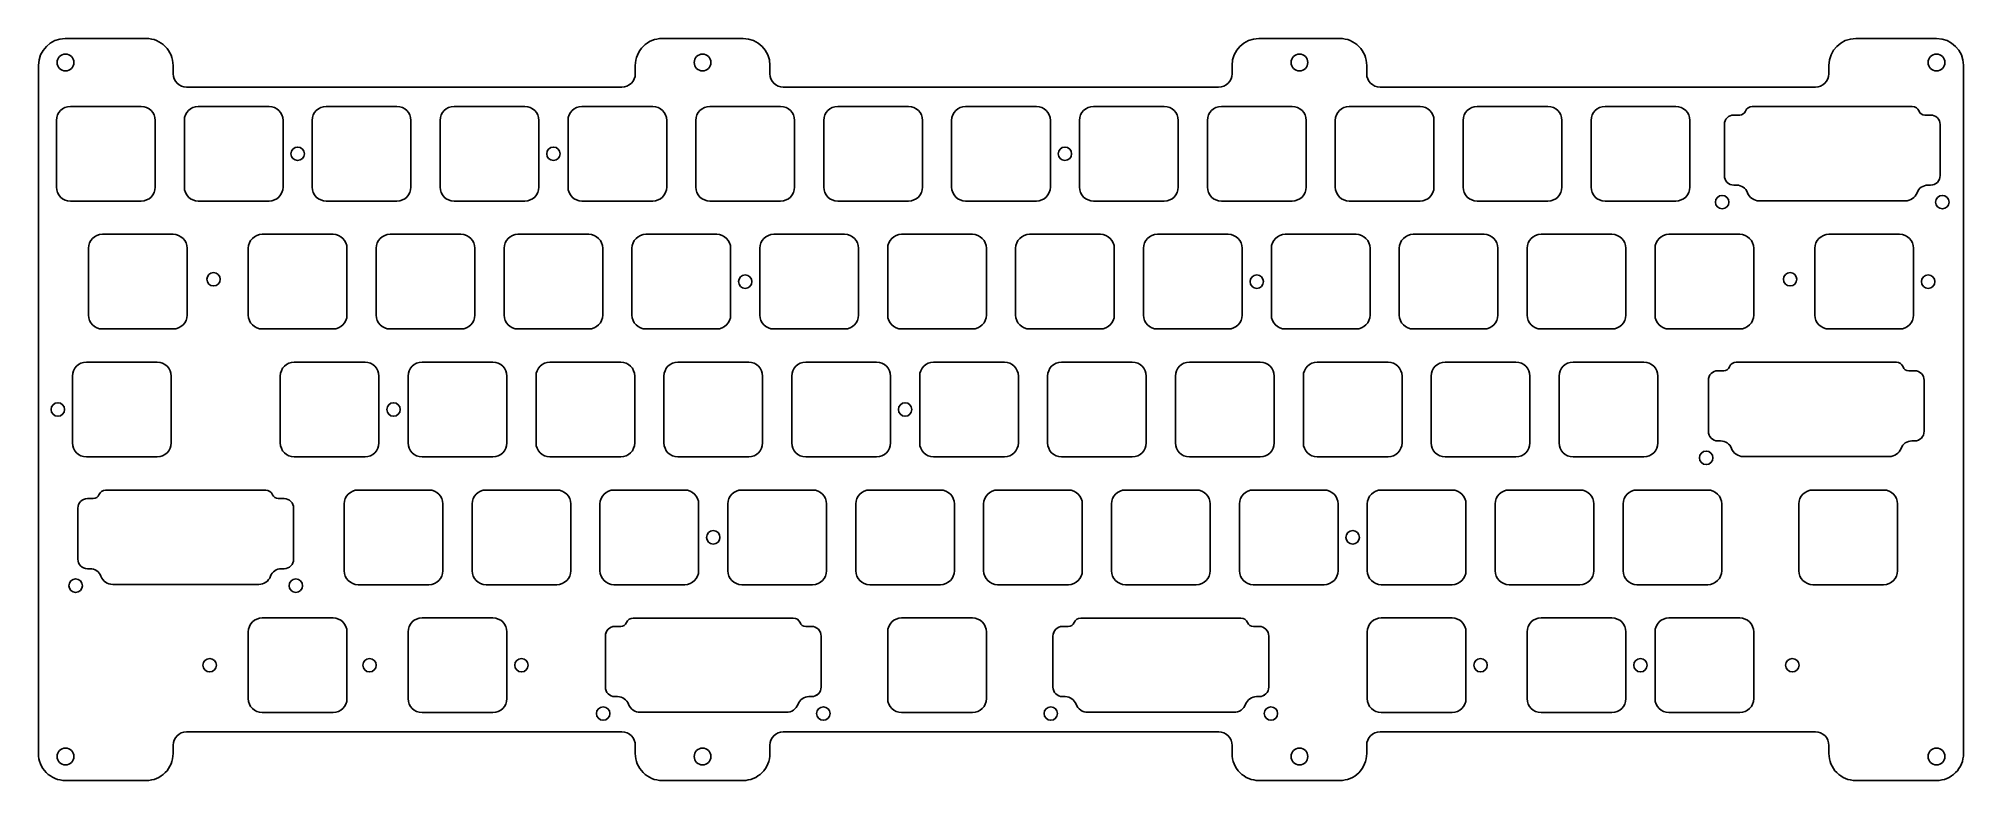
# Model space of a CAD drawing. Header units: millimetres. Extents: x -10 to 277, y -93 to 17.
import ezdxf

# ---------------------------------------------------------------- set-up
doc = ezdxf.new("R2010")
doc.units = ezdxf.units.MM
doc.header["$MEASUREMENT"] = 0
doc.layers.add('BLACK', color=7, linetype='CONTINUOUS')
doc.layers.add('Edge.Cuts', color=53, linetype='CONTINUOUS')

msp = doc.modelspace()

# ---------------------------------------------------------------- linework, layer by layer
at = {"layer": 'BLACK', "linetype": 'Continuous'}
for p, q in [((6.025031, 17.175069), (-6.031957, 17.175069)), ((94.925031, 17.175046), (82.875, 17.175046)), ((183.825031, 17.175023), (171.775031, 17.175023)), ((272.724931, 17.175023), (260.675031, 17.175023)), ((-10.025, 13.175074), (-10.025, -86.224978)), ((10.025, 11.925074), (10.025, 13.160652)), ((78.875, 13.175074), (78.875, 11.924974)), ((98.925, 11.925074), (98.925, 13.175074)), ((167.775, 13.174974), (167.775, 11.924974)), ((187.825, 11.925074), (187.825, 13.149777)), ((256.675, 13.174974), (256.675, 11.924974)), ((276.724973, -89.375126), (276.724973, 13.182457)), ((76.866546, 9.925023), (12.025131, 9.925023)), ((165.766546, 9.925023), (100.925131, 9.925023)), ((254.666546, 9.925023), (189.825131, 9.925023)), ((5.275, 7.05), (-5.275001, 7.05)), ((24.325, 7.05), (13.775, 7.05)), ((43.375, 7.05), (32.825, 7.05)), ((62.425, 7.05), (51.875, 7.05)), ((81.475, 7.05), (70.925, 7.05)), ((100.525, 7.05), (89.975, 7.05)), ((119.575, 7.05), (109.025, 7.05)), ((138.625, 7.05), (128.075, 7.05)), ((157.675, 7.05), (147.125, 7.05)), ((176.725, 7.05), (166.175, 7.05)), ((195.775, 7.05), (185.225, 7.05)), ((214.825, 7.05), (204.275, 7.05)), ((233.875, 7.05), (223.325, 7.05)), ((-7.35, 4.975001), (-7.35, -4.975001)), ((7.35, 4.975), (7.35, -4.975)), ((11.7, 4.975), (11.7, -4.975)), ((26.4, 4.975), (26.4, -4.975)), ((30.75, 4.975), (30.75, -4.975)), ((45.45, 4.975), (45.45, -4.975)), ((49.8, 4.975), (49.8, -4.975)), ((64.5, 4.975), (64.5, -4.975)), ((68.85, 4.975), (68.85, -4.975)), ((83.55, 4.975), (83.55, -4.975)), ((87.9, 4.975), (87.9, -4.975)), ((102.6, 4.975), (102.6, -4.975)), ((106.95, 4.975), (106.95, -4.975)), ((121.65, 4.975), (121.65, -4.975)), ((126, 4.975), (126, -4.975)), ((140.7, 4.975), (140.7, -4.975)), ((145.05, 4.975), (145.05, -4.975)), ((159.75, 4.975), (159.75, -4.975)), ((164.1, 4.975), (164.1, -4.975)), ((178.8, 4.975), (178.8, -4.975)), ((183.15, 4.975), (183.15, -4.975)), ((197.85, 4.975), (197.85, -4.975)), ((202.2, 4.975), (202.2, -4.975)), ((216.9, 4.975), (216.9, -4.975)), ((221.25, 4.975), (221.25, -4.975)), ((235.95, 4.975), (235.95, -4.975)), ((5.275, -7.05), (-5.275, -7.05)), ((24.325, -7.05), (13.775, -7.05)), ((43.375, -7.05), (32.825, -7.05)), ((62.425, -7.05), (51.875, -7.05)), ((81.475, -7.05), (70.925, -7.05)), ((100.525, -7.05), (89.975, -7.05)), ((119.575, -7.05), (109.025, -7.05)), ((138.625, -7.05), (128.075, -7.05)), ((157.675, -7.05), (147.125, -7.05)), ((176.725, -7.05), (166.175, -7.05)), ((195.775, -7.05), (185.225, -7.05)), ((214.825, -7.05), (204.275, -7.05)), ((233.875, -7.05), (223.325, -7.05)), ((-2.587499, -14.074999), (-2.587499, -24.025001)), ((10.0375, -12), (-0.5125, -12)), ((12.1125, -14.075), (12.112501, -14.075)), ((12.112501, -14.075), (12.112501, -24.025)), ((21.225, -14.075), (21.225, -24.025)), ((33.85, -12), (23.3, -12)), ((35.925, -14.075), (35.925, -24.025)), ((40.275, -14.075), (40.275, -24.025)), ((52.9, -12), (42.35, -12)), ((54.975, -14.075), (54.975, -24.025)), ((59.325, -14.075), (59.325, -24.025)), ((71.95, -12), (61.4, -12)), ((74.025, -14.075), (74.025, -24.025)), ((78.375, -14.075), (78.375, -24.025)), ((91, -12), (80.45, -12)), ((93.075, -14.075), (93.075, -24.025)), ((97.425, -14.075), (97.425, -24.025)), ((110.05, -12), (99.5, -12)), ((112.125, -14.075), (112.125, -24.025)), ((116.475, -14.075), (116.475, -24.025)), ((129.1, -12), (118.55, -12)), ((131.175, -14.075), (131.175, -24.025)), ((135.525, -14.075), (135.525, -24.025)), ((148.15, -12), (137.6, -12)), ((150.225, -14.075), (150.225, -24.025)), ((154.575, -14.075), (154.575, -24.025)), ((167.2, -12), (156.65, -12)), ((169.275, -14.075), (169.275, -24.025)), ((173.625, -14.075), (173.625, -24.025)), ((186.25, -12), (175.7, -12)), ((188.325, -14.075), (188.325, -24.025)), ((192.675, -14.075), (192.675, -24.025)), ((205.3, -12), (194.75, -12)), ((207.375, -14.075), (207.375, -24.025)), ((211.725, -14.075), (211.725, -24.025)), ((224.35, -12), (213.8, -12)), ((226.425, -14.075), (226.425, -24.025)), ((230.775, -14.075), (230.775, -24.025)), ((243.4, -12), (232.85, -12)), ((245.475, -14.075), (245.475, -24.025)), ((10.0375, -26.1), (-0.5125, -26.1)), ((33.85, -26.1), (23.3, -26.1)), ((52.9, -26.1), (42.35, -26.1)), ((71.95, -26.1), (61.4, -26.1)), ((91, -26.1), (80.45, -26.1)), ((110.05, -26.1), (99.5, -26.1)), ((129.1, -26.1), (118.55, -26.1)), ((148.15, -26.1), (137.6, -26.1)), ((167.2, -26.1), (156.65, -26.1)), ((186.25, -26.1), (175.7, -26.1)), ((205.3, -26.1), (194.75, -26.1)), ((224.35, -26.1), (213.8, -26.1)), ((243.4, -26.1), (232.85, -26.1)), ((7.65625, -31.05), (-2.893751, -31.05)), ((38.6125, -31.05), (28.0625, -31.05)), ((57.6625, -31.05), (47.1125, -31.05)), ((76.7125, -31.05), (66.1625, -31.05)), ((95.7625, -31.05), (85.2125, -31.05)), ((114.8125, -31.05), (104.2625, -31.05)), ((133.8625, -31.05), (123.3125, -31.05)), ((152.9125, -31.05), (142.3625, -31.05)), ((171.9625, -31.05), (161.4125, -31.05)), ((191.0125, -31.05), (180.4625, -31.05)), ((210.0625, -31.05), (199.5125, -31.05)), ((229.1125, -31.05), (218.5625, -31.05)), ((-4.96875, -33.125), (-4.96875, -43.075001)), ((9.73125, -33.125), (9.73125, -43.075)), ((25.9875, -33.125), (25.9875, -43.075)), ((40.6875, -33.125), (40.6875, -43.075)), ((45.0375, -33.125), (45.0375, -43.075)), ((59.7375, -33.125), (59.7375, -43.075)), ((64.0875, -33.125), (64.0875, -43.075)), ((78.7875, -33.125), (78.7875, -43.075)), ((83.1375, -33.125), (83.1375, -43.075)), ((97.8375, -33.125), (97.8375, -43.075)), ((102.1875, -33.125), (102.1875, -43.075)), ((116.8875, -33.125), (116.8875, -43.075)), ((121.2375, -33.125), (121.2375, -43.075)), ((135.9375, -33.125), (135.9375, -43.075)), ((140.2875, -33.125), (140.2875, -43.075)), ((154.9875, -33.125), (154.9875, -43.075)), ((159.3375, -33.125), (159.3375, -43.075)), ((174.0375, -33.125), (174.0375, -43.075)), ((178.3875, -33.125), (178.3875, -43.075)), ((193.0875, -33.125), (193.0875, -43.075)), ((197.4375, -33.125), (197.4375, -43.075)), ((212.1375, -33.125), (212.1375, -43.075)), ((216.4875, -33.125), (216.4875, -43.075)), ((231.1875, -33.125), (231.1875, -43.075)), ((7.65625, -45.15), (-2.89375, -45.15)), ((38.6125, -45.15), (28.0625, -45.15)), ((57.6625, -45.15), (47.1125, -45.15)), ((76.7125, -45.15), (66.1625, -45.15)), ((95.7625, -45.15), (85.2125, -45.15)), ((114.8125, -45.15), (104.2625, -45.15)), ((133.8625, -45.15), (123.3125, -45.15)), ((152.9125, -45.15), (142.3625, -45.15)), ((171.9625, -45.15), (161.4125, -45.15)), ((191.0125, -45.15), (180.4625, -45.15)), ((210.0625, -45.15), (199.5125, -45.15)), ((229.1125, -45.15), (218.5625, -45.15)), ((48.1375, -50.1), (37.5875, -50.1)), ((67.1875, -50.1), (56.6375, -50.1)), ((86.2375, -50.1), (75.6875, -50.1)), ((105.2875, -50.1), (94.7375, -50.1)), ((124.3375, -50.1), (113.7875, -50.1)), ((143.3875, -50.1), (132.8375, -50.1)), ((162.4375, -50.1), (151.8875, -50.1)), ((181.4875, -50.1), (170.9375, -50.1)), ((200.5375, -50.1), (189.9875, -50.1)), ((219.5875, -50.1), (209.0375, -50.1)), ((238.6375, -50.1), (228.087499, -50.1)), ((264.83125, -50.1), (254.281249, -50.1)), ((35.5125, -52.175), (35.5125, -62.125)), ((50.2125, -52.175), (50.2125, -62.125)), ((54.5625, -52.175), (54.5625, -62.125)), ((69.2625, -52.175), (69.2625, -62.125)), ((73.6125, -52.175), (73.6125, -62.125)), ((88.3125, -52.175), (88.3125, -62.125)), ((92.6625, -52.175), (92.6625, -62.125)), ((107.3625, -52.175), (107.3625, -62.125)), ((111.7125, -52.175), (111.7125, -62.125)), ((126.4125, -52.175), (126.4125, -62.125)), ((130.7625, -52.175), (130.7625, -62.125)), ((145.4625, -52.175), (145.4625, -62.125)), ((149.8125, -52.175), (149.8125, -62.125)), ((164.5125, -52.175), (164.5125, -62.125)), ((168.8625, -52.175), (168.8625, -62.125)), ((183.5625, -52.175), (183.5625, -62.125)), ((187.9125, -52.175), (187.9125, -62.125)), ((202.6125, -52.175), (202.6125, -62.125)), ((206.9625, -52.175), (206.9625, -62.125)), ((221.6625, -52.175), (221.6625, -62.125)), ((226.0125, -52.175), (226.0125, -62.125001)), ((240.7125, -52.175), (240.7125, -62.125)), ((252.20625, -52.175), (252.20625, -62.125001)), ((266.90625, -52.175), (266.90625, -62.125)), ((48.1375, -64.2), (37.5875, -64.2)), ((67.1875, -64.2), (56.6375, -64.2)), ((86.2375, -64.2), (75.6875, -64.2)), ((105.2875, -64.2), (94.7375, -64.2)), ((124.3375, -64.2), (113.7875, -64.2)), ((143.3875, -64.2), (132.8375, -64.2)), ((162.4375, -64.2), (151.8875, -64.2)), ((181.4875, -64.2), (170.9375, -64.2)), ((200.5375, -64.2), (189.9875, -64.2)), ((219.5875, -64.2), (209.0375, -64.2)), ((238.6375, -64.2), (228.0875, -64.2)), ((264.83125, -64.2), (254.28125, -64.2)), ((-10.025, -86.224978), (-10.02493, -89.342032)), ((10.025, -89.375026), (10.025, -88.125026)), ((12.025031, -86.124977), (76.875131, -86.124977)), ((78.875, -88.142814), (78.875, -89.356596)), ((98.925, -89.375026), (98.925, -88.125026)), ((100.925031, -86.124977), (165.775131, -86.124977)), ((167.775, -88.142814), (167.775, -89.374926)), ((187.825, -89.375026), (187.825, -88.125026)), ((189.825031, -86.124977), (254.675131, -86.124977)), ((256.675, -88.142814), (256.675, -89.374926)), ((-6.024869, -93.375023), (6.025, -93.375023)), ((82.875131, -93.375), (94.925, -93.375)), ((171.775031, -93.374977), (183.81337, -93.374977)), ((260.675031, -93.374977), (272.724973, -93.374977))]:
    msp.add_line(p, q, dxfattribs=at)
at = {"layer": 'BLACK'}
for centre, radius in [((-6, 13.600046), 1.25), ((88.9, 13.600046), 1.25), ((177.8, 13.600046), 1.25), ((272.7, 13.600046), 1.25), ((28.575, 0), 1), ((66.675, 0), 1), ((142.875, 0), 1), ((16.04875, -18.7), 1), ((95.25, -19.05), 1), ((171.45, -19.05), 1), ((250.9012, -18.7), 1), ((-7.14375, -38.1), 1), ((42.8625, -38.1), 1), ((119.0625, -38.1), 1), ((90.4875, -57.15), 1), ((185.7375, -57.15), 1), ((-6, -89.8), 1.25), ((88.9, -89.8), 1.25), ((177.8, -89.8), 1.25), ((272.7, -89.8), 1.25)]:
    msp.add_circle(centre, radius, dxfattribs=at)
for centre, radius, start, end in [((-6.025069, 13.175074), 3.999931, 90.09866336, 180), ((6.025031, 13.175074), 3.999995, 359.79341936, 90), ((82.874931, 13.175074), 3.999931, 89.99901164, 180), ((94.925031, 13.175074), 3.999972, 0, 90), ((171.775031, 13.174974), 4.000031, 90, 180), ((183.825031, 13.174974), 4.000049, 359.63908154, 90), ((260.675031, 13.174974), 4.000031, 90, 180), ((272.724931, 13.174974), 4.000049, 0.10718483, 90), ((12.025031, 11.924974), 1.999951, 179.99713514, 270.00286486), ((76.875031, 11.924974), 1.999969, 269.75691816, 0), ((100.925031, 11.924974), 1.999951, 179.99713514, 270.00286486), ((165.775031, 11.924974), 1.999969, 269.75691816, 0), ((189.825031, 11.924974), 1.999951, 179.99713514, 270.00286486), ((254.675031, 11.924974), 1.999969, 269.75691816, 0), ((-5.275001, 4.975001), 2.074999, 90, 180), ((5.275, 4.975), 2.075, 0, 90), ((13.775, 4.975), 2.075, 90, 180), ((24.325, 4.975), 2.075, 0, 90), ((32.825, 4.975), 2.075, 90, 180), ((43.375, 4.975), 2.075, 0, 90), ((51.875, 4.975), 2.075, 90, 180), ((62.425, 4.975), 2.075, 0, 90), ((70.925, 4.975), 2.075, 90, 180), ((81.475, 4.975), 2.075, 0, 90), ((89.975, 4.975), 2.075, 90, 180), ((100.525, 4.975), 2.075, 0, 90), ((109.025, 4.975), 2.075, 90, 180), ((119.575, 4.975), 2.075, 0, 90), ((128.075, 4.975), 2.075, 90, 180), ((138.625, 4.975), 2.075, 0, 90), ((147.125, 4.975), 2.075, 90, 180), ((157.675, 4.975), 2.075, 0, 90), ((166.175, 4.975), 2.075, 90, 180), ((176.725, 4.975), 2.075, 0, 90), ((185.225, 4.975), 2.075, 90, 180), ((195.775, 4.975), 2.075, 0, 90), ((204.275, 4.975), 2.075, 90, 180), ((214.825, 4.975), 2.075, 0, 90), ((223.325, 4.975), 2.075, 90, 180), ((233.875, 4.975), 2.075, 0, 90), ((-5.275001, -4.975001), 2.074999, 180, 270.00002761), ((5.275, -4.975), 2.075, 270, 0), ((13.775, -4.975), 2.075, 180, 270), ((24.325, -4.975), 2.075, 270, 0), ((32.825, -4.975), 2.075, 180, 270), ((43.375, -4.975), 2.075, 270, 0), ((51.875, -4.975), 2.075, 180, 270), ((62.425, -4.975), 2.075, 270, 0), ((70.925, -4.975), 2.075, 180, 270), ((81.475, -4.975), 2.075, 270, 0), ((89.975, -4.975), 2.075, 180, 270), ((100.525, -4.975), 2.075, 270, 0), ((109.025, -4.975), 2.075, 180, 270), ((119.575, -4.975), 2.075, 270, 0), ((128.075, -4.975), 2.075, 180, 270), ((138.625, -4.975), 2.075, 270, 0), ((147.125, -4.975), 2.075, 180, 270), ((157.675, -4.975), 2.075, 270, 0), ((166.175, -4.975), 2.075, 180, 270), ((176.725, -4.975), 2.075, 270, 0), ((185.225, -4.975), 2.075, 180, 270), ((195.775, -4.975), 2.075, 270, 0), ((204.275, -4.975), 2.075, 180, 270), ((214.825, -4.975), 2.075, 270, 0), ((223.325, -4.975), 2.075, 180, 270), ((233.875, -4.975), 2.075, 270, 0), ((-0.5125, -14.074999), 2.074999, 90, 180), ((10.0375, -14.075), 2.075, 0, 90), ((23.3, -14.075), 2.075, 90, 180), ((33.85, -14.075), 2.075, 0, 90), ((42.35, -14.075), 2.075, 90, 180), ((52.9, -14.075), 2.075, 0, 90), ((61.4, -14.075), 2.075, 90, 180), ((71.95, -14.075), 2.075, 0, 90), ((80.45, -14.075), 2.075, 90, 180), ((91, -14.075), 2.075, 0, 90), ((99.5, -14.075), 2.075, 90, 180), ((110.05, -14.075), 2.075, 0, 90), ((118.55, -14.075), 2.075, 90, 180), ((129.1, -14.075), 2.075, 0, 90), ((137.6, -14.075), 2.075, 90, 180), ((148.15, -14.075), 2.075, 0, 90), ((156.65, -14.075), 2.075, 90, 180), ((167.2, -14.075), 2.075, 0, 90), ((175.7, -14.075), 2.075, 90, 180), ((186.25, -14.075), 2.075, 0, 90), ((194.75, -14.075), 2.075, 90, 180), ((205.3, -14.075), 2.075, 0, 90), ((213.8, -14.075), 2.075, 90, 180), ((224.35, -14.075), 2.075, 0, 90), ((232.85, -14.075), 2.075, 90, 180), ((243.4, -14.075), 2.075, 0, 90), ((-0.5125, -24.025001), 2.074999, 180, 270), ((10.0375, -24.025), 2.075001, 270, 0), ((23.3, -24.025), 2.075, 180, 270), ((33.85, -24.025), 2.075, 270, 0), ((42.35, -24.025), 2.075, 180, 270), ((52.9, -24.025), 2.075, 270, 0), ((61.4, -24.025), 2.075, 180, 270), ((71.95, -24.025), 2.075, 270, 0), ((80.45, -24.025), 2.075, 180, 270), ((91, -24.025), 2.075, 270, 0), ((99.5, -24.025), 2.075, 180, 270), ((110.05, -24.025), 2.075, 270, 0), ((118.55, -24.025), 2.075, 180, 270), ((129.1, -24.025), 2.075, 270, 0), ((137.6, -24.025), 2.075, 180, 270), ((148.15, -24.025), 2.075, 270, 0), ((156.65, -24.025), 2.075, 180, 270), ((167.2, -24.025), 2.075, 270, 0), ((175.7, -24.025), 2.075, 180, 270), ((186.25, -24.025), 2.075, 270, 0), ((194.75, -24.025), 2.075, 180, 270), ((205.3, -24.025), 2.075, 270, 0), ((213.8, -24.025), 2.075, 180, 270), ((224.35, -24.025), 2.075, 270, 0), ((232.85, -24.025), 2.075, 180, 270), ((243.4, -24.025), 2.075, 270, 0), ((-2.893746, -33.125004), 2.075004, 90.00013806, 179.99988955), ((7.65625, -33.125), 2.075, 0, 90), ((28.0625, -33.125), 2.075, 90, 180), ((38.6125, -33.125), 2.075, 0, 90), ((47.1125, -33.125), 2.075, 90, 180), ((57.6625, -33.125), 2.075, 0, 90), ((66.1625, -33.125), 2.075, 90, 180), ((76.7125, -33.125), 2.075, 0, 90), ((85.2125, -33.125), 2.075, 90, 180), ((95.7625, -33.125), 2.075, 0, 90), ((104.2625, -33.125), 2.075, 90, 180), ((114.8125, -33.125), 2.075, 0, 90), ((123.3125, -33.125), 2.075, 90, 180), ((133.8625, -33.125), 2.075, 0, 90), ((142.3625, -33.125), 2.075, 90, 180), ((152.9125, -33.125), 2.075, 0, 90), ((161.4125, -33.125), 2.075, 90, 180), ((171.9625, -33.125), 2.075, 0, 90), ((180.4625, -33.125), 2.075, 90, 180), ((191.0125, -33.125), 2.075, 0, 90), ((199.5125, -33.125), 2.075, 90, 180), ((210.0625, -33.125), 2.075, 0, 90), ((218.5625, -33.125), 2.075, 90, 180), ((229.1125, -33.125), 2.075, 0, 90), ((-2.893748, -43.074998), 2.075002, 180.00008284, 269.99994478), ((7.65625, -43.075), 2.075, 270, 0), ((28.0625, -43.075), 2.075, 180, 270), ((38.6125, -43.075), 2.075, 270, 0), ((47.1125, -43.075), 2.075, 180, 270), ((57.6625, -43.075), 2.075, 270, 0), ((66.1625, -43.075), 2.075, 180, 270), ((76.7125, -43.075), 2.075, 270, 0), ((85.2125, -43.075), 2.075, 180, 270), ((95.7625, -43.075), 2.075, 270, 0), ((104.2625, -43.075), 2.075, 180, 270), ((114.8125, -43.075), 2.075, 270, 0), ((123.3125, -43.075), 2.075, 180, 270), ((133.8625, -43.075), 2.075, 270, 0), ((142.3625, -43.075), 2.075, 180, 270), ((152.9125, -43.075), 2.075, 270, 0), ((161.4125, -43.075), 2.075, 180, 270), ((171.9625, -43.075), 2.075, 270, 0), ((180.4625, -43.075), 2.075, 180, 270), ((191.0125, -43.075), 2.075, 270, 0), ((199.5125, -43.075), 2.075, 180, 270), ((210.0625, -43.075), 2.075, 270, 0), ((218.5625, -43.075), 2.075, 180, 270), ((229.1125, -43.075), 2.075, 270, 0), ((37.5875, -52.175), 2.075, 90, 180), ((48.1375, -52.175), 2.075, 0, 90), ((56.6375, -52.175), 2.075, 90, 180), ((67.1875, -52.175), 2.075, 0, 90), ((75.6875, -52.175), 2.075, 90, 180), ((86.2375, -52.175), 2.075, 0, 90), ((94.7375, -52.175), 2.075, 90, 180), ((105.2875, -52.175), 2.075, 0, 90), ((113.7875, -52.175), 2.075, 90, 180), ((124.3375, -52.175), 2.075, 0, 90), ((132.8375, -52.175), 2.075, 90, 180), ((143.3875, -52.175), 2.075, 0, 90), ((151.8875, -52.175), 2.075, 90, 180), ((162.4375, -52.175), 2.075, 0, 90), ((170.9375, -52.175), 2.075, 90, 180), ((181.4875, -52.175), 2.075, 0, 90), ((189.9875, -52.175), 2.075, 90, 180), ((200.5375, -52.175), 2.075, 0, 90), ((209.0375, -52.175), 2.075, 90, 180), ((219.5875, -52.175), 2.075, 0, 90), ((228.087504, -52.175004), 2.075004, 90.00013806, 179.99988955), ((238.6375, -52.175), 2.075, 0, 90), ((254.281254, -52.175004), 2.075004, 90.00013806, 179.99988955), ((264.83125, -52.175), 2.075, 0, 90), ((37.5875, -62.125), 2.075, 180, 270), ((48.1375, -62.125), 2.075, 270, 0), ((56.6375, -62.125), 2.075, 180, 270), ((67.1875, -62.125), 2.075, 270, 0), ((75.6875, -62.125), 2.075, 180, 270), ((86.2375, -62.125), 2.075, 270, 0), ((94.7375, -62.125), 2.075, 180, 270), ((105.2875, -62.125), 2.075, 270, 0), ((113.7875, -62.125), 2.075, 180, 270), ((124.3375, -62.125), 2.075, 270, 0), ((132.8375, -62.125), 2.075, 180, 270), ((143.3875, -62.125), 2.075, 270, 0), ((151.8875, -62.125), 2.075, 180, 270), ((162.4375, -62.125), 2.075, 270, 0), ((170.9375, -62.125), 2.075, 180, 270), ((181.4875, -62.125), 2.075, 270, 0), ((189.9875, -62.125), 2.075, 180, 270), ((200.5375, -62.125), 2.075, 270, 0), ((209.0375, -62.125), 2.075, 180, 270), ((219.5875, -62.125), 2.075, 270, 0), ((228.087502, -62.124998), 2.075002, 180.00008284, 269.99994478), ((238.6375, -62.125), 2.075, 270, 0), ((254.281252, -62.124998), 2.075002, 180.00008284, 269.99994478), ((264.83125, -62.125), 2.075, 270, 0), ((12.025031, -88.125026), 2.000031, 90, 180), ((76.875031, -88.125026), 2.000049, 359.49041687, 89.99713528), ((100.925031, -88.125026), 2.000031, 90, 180), ((165.775031, -88.125026), 2.000049, 359.49041687, 89.99713528), ((189.825031, -88.125026), 2.000031, 90, 180), ((254.675031, -88.125026), 2.000049, 359.49041687, 89.99713528), ((-6.024869, -89.374826), 4.000197, 179.53027824, 270), ((6.025031, -89.375026), 3.999969, 269.99955596, 0), ((82.875131, -89.374826), 4.000174, 179.73888484, 270), ((94.925031, -89.375026), 3.999969, 269.99955595, 0), ((171.775031, -89.375026), 3.999951, 179.99856759, 270), ((183.825031, -89.375026), 3.999969, 269.83296691, 0), ((260.675031, -89.375026), 3.999951, 179.99856759, 270), ((272.725131, -89.375126), 3.999842, 269.99773673, 0)]:
    msp.add_arc(centre, radius, start, end, dxfattribs=at)
at = {"layer": 'Edge.Cuts', "linetype": 'CONTINUOUS'}
for p, q in [((242.52436, 5.77544), (243.38997, 5.77544)), ((245.24718, 7.0276), (269.10242, 7.0276)), ((270.95963, 5.77544), (271.82524, 5.77544)), ((241.09936, -3.25044), (241.09936, 4.35044)), ((273.25024, 4.35044), (273.25024, -3.25044)), ((242.9284, -4.67544), (242.52436, -4.67544)), ((271.82524, -4.67544), (271.4212, -4.67544)), ((268.0503, -7.01191), (246.2993, -7.01191)), ((254.5875, -14.075), (254.5875, -24.025001)), ((267.2125, -12), (256.662499, -12)), ((269.2875, -14.075), (269.2875, -24.025)), ((267.2125, -26.1), (256.6625, -26.1)), ((242.86593, -31.0724), (266.72117, -31.0724)), ((238.71811, -41.35044), (238.71811, -33.74956)), ((240.14311, -32.32456), (241.00872, -32.32456)), ((268.57838, -32.32456), (269.44399, -32.32456)), ((270.86899, -33.74956), (270.86899, -41.35044)), ((240.54715, -42.77544), (240.14311, -42.77544)), ((269.44399, -42.77544), (269.03995, -42.77544)), ((265.66905, -45.11191), (243.91805, -45.11191)), ((-2.74439, -51.37456), (-1.87878, -51.37456)), ((-0.02157, -50.1224), (23.83367, -50.1224)), ((25.69088, -51.37456), (26.55649, -51.37456)), ((-4.16939, -60.40044), (-4.16939, -52.79956)), ((27.98149, -52.79956), (27.98149, -60.40044)), ((-2.34035, -61.82544), (-2.74439, -61.82544)), ((26.55649, -61.82544), (26.15245, -61.82544)), ((22.78155, -64.16191), (1.03055, -64.16191)), ((21.225, -71.225), (21.225, -81.175001)), ((21.225, -71.225), (21.225, -81.175001)), ((33.85, -69.15), (23.299999, -69.15)), ((33.85, -69.15), (23.299999, -69.15)), ((35.925, -71.225), (35.925, -81.175)), ((35.925, -71.225), (35.925, -81.175)), ((45.0375, -71.225), (45.0375, -81.175001)), ((45.0375, -71.225), (45.0375, -81.175001)), ((57.6625, -69.15), (47.112499, -69.15)), ((57.6625, -69.15), (47.112499, -69.15)), ((59.7375, -71.225), (59.7375, -81.175)), ((59.7375, -71.225), (59.7375, -81.175)), ((75.83686, -70.42456), (76.70247, -70.42456)), ((75.849012, -70.42456), (76.702575, -70.42456)), ((76.702575, -70.424548), (76.702575, -70.42456)), ((78.55968, -69.1724), (102.41492, -69.1724)), ((78.559875, -69.172411), (78.559875, -69.1724)), ((78.559875, -69.1724), (102.415075, -69.1724)), ((104.27213, -70.42456), (105.13774, -70.42456)), ((104.272275, -70.42456), (105.137875, -70.42456)), ((116.475, -71.225), (116.475, -81.175001)), ((116.475, -71.225), (116.475, -81.175001)), ((129.1, -69.15), (118.549999, -69.15)), ((129.1, -69.15), (118.549999, -69.15)), ((131.175, -71.225), (131.175, -81.175)), ((131.175, -71.225), (131.175, -81.175)), ((142.51186, -70.42456), (143.37747, -70.42456)), ((142.524012, -70.42456), (143.377575, -70.42456)), ((143.377575, -70.424548), (143.377575, -70.42456)), ((145.23468, -69.1724), (169.08992, -69.1724)), ((145.234875, -69.172411), (145.234875, -69.1724)), ((145.234875, -69.1724), (169.090075, -69.1724)), ((170.94713, -70.42456), (171.81274, -70.42456)), ((170.947275, -70.42456), (171.812875, -70.42456)), ((187.9125, -71.225), (187.9125, -81.175001)), ((187.9125, -71.225), (187.9125, -81.175001)), ((200.5375, -69.15), (189.987499, -69.15)), ((200.5375, -69.15), (189.987499, -69.15)), ((202.6125, -71.225), (202.6125, -81.175)), ((202.6125, -71.225), (202.6125, -81.175)), ((211.725, -71.225), (211.725, -81.175001)), ((211.725, -71.225), (211.725, -81.175001)), ((224.35, -69.15), (213.799999, -69.15)), ((224.35, -69.15), (213.799999, -69.15)), ((226.425, -71.225), (226.425, -81.175)), ((226.425, -71.225), (226.425, -81.175)), ((230.775, -71.225), (230.775, -81.175001)), ((230.775, -71.225), (230.775, -81.175001)), ((243.4, -69.15), (232.849999, -69.15)), ((243.4, -69.15), (232.849999, -69.15)), ((245.475, -71.225), (245.475, -81.175)), ((245.475, -71.225), (245.475, -81.175)), ((74.41186, -79.45044), (74.41186, -71.84956)), ((74.411985, -79.45044), (74.411985, -71.8497)), ((106.56274, -71.84956), (106.56274, -79.45044)), ((106.562865, -71.84956), (106.562865, -79.4504)), ((141.08686, -79.45044), (141.08686, -71.84956)), ((141.086985, -79.45044), (141.086985, -71.8497)), ((173.23774, -71.84956), (173.23774, -79.45044)), ((173.237865, -71.84956), (173.237865, -79.4504)), ((76.2409, -80.87544), (75.83686, -80.87544)), ((76.241075, -80.87544), (75.836975, -80.87544)), ((105.13774, -80.87544), (104.7337, -80.87544)), ((105.125958, -80.87544), (104.733825, -80.87544)), ((142.9159, -80.87544), (142.51186, -80.87544)), ((142.916075, -80.87544), (142.511975, -80.87544)), ((171.81274, -80.87544), (171.4087, -80.87544)), ((171.800958, -80.87544), (171.408825, -80.87544)), ((33.85, -83.25), (23.3, -83.25)), ((33.85, -83.25), (23.3, -83.25)), ((57.6625, -83.25), (47.1125, -83.25)), ((57.6625, -83.25), (47.1125, -83.25)), ((101.3628, -83.21191), (79.6118, -83.21191)), ((101.362925, -83.21191), (79.612075, -83.21191)), ((129.1, -83.25), (118.55, -83.25)), ((129.1, -83.25), (118.55, -83.25)), ((168.0378, -83.21191), (146.2868, -83.21191)), ((168.037925, -83.21191), (146.287075, -83.21191)), ((200.5375, -83.25), (189.9875, -83.25)), ((200.5375, -83.25), (189.9875, -83.25)), ((224.35, -83.25), (213.8, -83.25)), ((224.35, -83.25), (213.8, -83.25)), ((243.4, -83.25), (232.85, -83.25)), ((243.4, -83.25), (232.85, -83.25))]:
    msp.add_line(p, q, dxfattribs=at)
at = {"layer": 'Edge.Cuts'}
for centre in [(240.775, -7.2), (273.575, -7.2), (271.4625, -19.05), (238.39375, -45.3), (-4.49375, -64.35), (28.30625, -64.35), (15.478125, -76.2), (39.290625, -76.2), (61.9125, -76.2), (204.7875, -76.2), (228.6, -76.2), (251.221875, -76.2), (74.0875, -83.4), (106.8875, -83.4), (140.7625, -83.4), (173.5625, -83.4)]:
    msp.add_circle(centre, 1, dxfattribs=at)
for centre, radius, start, end in [((242.52436, 4.35044), 1.425, 90, 180), ((243.38997, 6.70385), 0.928411, -90, -22.02270195), ((245.2472, 5.9526), 1.075006, 90.00106597, 157.97610066), ((269.1024, 5.9526), 1.075, 22.02389934, 89.99893403), ((270.9596, 6.7039), 0.92846, -157.97374324, -89.99814868), ((271.82524, 4.35044), 1.425, 0, 90), ((242.52436, -3.25044), 1.425, -180, -90), ((242.92841, -6.40037), 1.72493, 20.54597615, 90.00033216), ((271.4212, -6.4004), 1.724938, 90, 159.45340178), ((271.8252, -3.2504), 1.42504, -89.99839174, -0.00160826), ((246.29931, -5.13696), 1.87495, -159.45407657, -90.00030559), ((268.0503, -5.137), 1.874943, -90, -20.54506499), ((256.6625, -14.075), 2.075, 90.00002761, 180), ((267.2125, -14.075), 2.075, 0, 90), ((256.6625, -24.025), 2.075, -179.99997239, -90), ((267.2125, -24.025), 2.075, -90, 0), ((242.86595, -32.1474), 1.075006, 90.00106597, 157.97610066), ((266.72115, -32.1474), 1.075, 22.02389934, 89.99893403), ((240.14311, -33.74956), 1.425, 90, 180), ((241.00872, -31.39615), 0.928411, -90, -22.02270195), ((268.57835, -31.3961), 0.92846, -157.97374324, -89.99814868), ((269.44399, -33.74956), 1.425, 0, 90), ((240.14311, -41.35044), 1.425, -180, -90), ((240.54716, -44.50037), 1.72493, 20.54597615, 90.00033216), ((269.03995, -44.5004), 1.724938, 90, 159.45340178), ((269.44395, -41.3504), 1.42504, -89.99839174, -0.00160826), ((243.91806, -43.23696), 1.87495, -159.45407657, -90.00030559), ((265.66905, -43.237), 1.874943, -90, -20.54506499), ((-2.74439, -52.79956), 1.425, 90, 180), ((-1.87878, -50.44615), 0.928411, -90, -22.02270195), ((-0.02155, -51.1974), 1.075006, 90.00106597, 157.97610066), ((23.83365, -51.1974), 1.075, 22.02389934, 89.99893403), ((25.69085, -50.4461), 0.92846, -157.97374324, -89.99814868), ((26.55649, -52.79956), 1.425, 0, 90), ((-2.74439, -60.40044), 1.425, -180, -90), ((-2.34034, -63.55037), 1.72493, 20.54597615, 90.00033216), ((1.03056, -62.28696), 1.87495, -159.45407657, -90.00030559), ((22.78155, -62.287), 1.874943, -90, -20.54506499), ((26.15245, -63.5504), 1.724938, 90, 159.45340178), ((26.55645, -60.4004), 1.42504, -89.99839174, -0.00160826), ((23.3, -71.225), 2.075, 90.00002761, 180), ((23.3, -71.225), 2.075, 90.00002761, 180), ((33.85, -71.225), 2.075, 0, 90), ((33.85, -71.225), 2.075, 0, 90), ((47.1125, -71.225), 2.075, 90.00002761, 180), ((47.1125, -71.225), 2.075, 90.00002761, 180), ((57.6625, -71.225), 2.075, 0, 90), ((57.6625, -71.225), 2.075, 0, 90), ((75.83686, -71.84956), 1.425, 90, 180), ((75.8371, -71.8496), 1.425115, -270.47891951, -179.99597957), ((76.70247, -69.49615), 0.928411, -90, -22.02270195), ((76.7026, -69.4962), 0.928388, -90.00154288, -22.01995704), ((78.5597, -70.2474), 1.075006, 90.00106597, 157.97610066), ((78.5598, -70.2474), 1.074983, 89.99600256, 157.97560099), ((102.4149, -70.2474), 1.075, 22.02389934, 89.99893403), ((102.415, -70.2474), 1.075, 22.02339581, 89.99600262), ((104.2721, -69.4961), 0.92846, -157.97374324, -89.99814868), ((104.2723, -69.4961), 0.92846, -157.97545325, -90.00154276), ((105.13774, -71.84956), 1.425, 0, 90), ((105.1379, -71.8495), 1.42494, -0.00241256, 90.00100523), ((118.55, -71.225), 2.075, 90.00002761, 180), ((118.55, -71.225), 2.075, 90.00002761, 180), ((129.1, -71.225), 2.075, 0, 90), ((129.1, -71.225), 2.075, 0, 90), ((142.51186, -71.84956), 1.425, 90, 180), ((142.5121, -71.8496), 1.425115, -270.47891951, -179.99597957), ((143.37747, -69.49615), 0.928411, -90, -22.02270195), ((143.3776, -69.4962), 0.928388, -90.00154288, -22.01995704), ((145.2347, -70.2474), 1.075006, 90.00106597, 157.97610066), ((145.2348, -70.2474), 1.074983, 89.99600256, 157.97560099), ((169.0899, -70.2474), 1.075, 22.02389934, 89.99893403), ((169.09, -70.2474), 1.075, 22.02339581, 89.99600262), ((170.9471, -69.4961), 0.92846, -157.97374324, -89.99814868), ((170.9473, -69.4961), 0.92846, -157.97545325, -90.00154276), ((171.81274, -71.84956), 1.425, 0, 90), ((171.8129, -71.8495), 1.42494, -0.00241256, 90.00100523), ((189.9875, -71.225), 2.075, 90.00002761, 180), ((189.9875, -71.225), 2.075, 90.00002761, 180), ((200.5375, -71.225), 2.075, 0, 90), ((200.5375, -71.225), 2.075, 0, 90), ((213.8, -71.225), 2.075, 90.00002761, 180), ((213.8, -71.225), 2.075, 90.00002761, 180), ((224.35, -71.225), 2.075, 0, 90), ((224.35, -71.225), 2.075, 0, 90), ((232.85, -71.225), 2.075, 90.00002761, 180), ((232.85, -71.225), 2.075, 90.00002761, 180), ((243.4, -71.225), 2.075, 0, 90), ((243.4, -71.225), 2.075, 0, 90), ((75.83686, -79.45044), 1.425, -180, -90), ((75.837, -79.4504), 1.42504, -179.99839174, -90.00100516), ((105.1377, -79.4504), 1.425165, -90.47210798, 0), ((105.1377, -79.4504), 1.42504, -89.99839174, -0.00160826), ((142.51186, -79.45044), 1.425, -180, -90), ((142.512, -79.4504), 1.42504, -179.99839174, -90.00100516), ((171.8127, -79.4504), 1.425165, -90.47210798, 0), ((171.8127, -79.4504), 1.42504, -89.99839174, -0.00160826), ((23.3, -81.175), 2.075, -179.99997239, -90), ((23.3, -81.175), 2.075, -179.99997239, -90), ((33.85, -81.175), 2.075, -90, 0), ((33.85, -81.175), 2.075, -90, 0), ((47.1125, -81.175), 2.075, -179.99997239, -90), ((47.1125, -81.175), 2.075, -179.99997239, -90), ((57.6625, -81.175), 2.075, -90, 0), ((57.6625, -81.175), 2.075, -90, 0), ((76.24091, -82.60037), 1.72493, 20.54597615, 90.00033216), ((76.2411, -82.6003), 1.72486, 20.54456057, 90.00083044), ((79.61181, -81.33696), 1.87495, -159.45407657, -90.00030559), ((79.612, -81.3369), 1.87501, -159.45305696, -89.99770818), ((101.3628, -81.337), 1.874943, -90, -20.54506499), ((101.3628, -81.3368), 1.87513, -89.99618055, -20.54944701), ((104.7337, -82.6004), 1.724938, 90, 159.45340178), ((104.7338, -82.6004), 1.724915, 89.99916959, 159.45311033), ((118.55, -81.175), 2.075, -179.99997239, -90), ((118.55, -81.175), 2.075, -179.99997239, -90), ((129.1, -81.175), 2.075, -90, 0), ((129.1, -81.175), 2.075, -90, 0), ((142.91591, -82.60037), 1.72493, 20.54597615, 90.00033216), ((142.9161, -82.6003), 1.72486, 20.54456057, 90.00083044), ((146.28681, -81.33696), 1.87495, -159.45407657, -90.00030559), ((146.287, -81.3369), 1.87501, -159.45305696, -89.99770818), ((168.0378, -81.337), 1.874943, -90, -20.54506499), ((168.0378, -81.3368), 1.87513, -89.99618055, -20.54944701), ((171.4087, -82.6004), 1.724938, 90, 159.45340178), ((171.4088, -82.6004), 1.724915, 89.99916959, 159.45311033), ((189.9875, -81.175), 2.075, -179.99997239, -90), ((189.9875, -81.175), 2.075, -179.99997239, -90), ((200.5375, -81.175), 2.075, -90, 0), ((200.5375, -81.175), 2.075, -90, 0), ((213.8, -81.175), 2.075, -179.99997239, -90), ((213.8, -81.175), 2.075, -179.99997239, -90), ((224.35, -81.175), 2.075, -90, 0), ((224.35, -81.175), 2.075, -90, 0), ((232.85, -81.175), 2.075, -179.99997239, -90), ((232.85, -81.175), 2.075, -179.99997239, -90), ((243.4, -81.175), 2.075, -90, 0), ((243.4, -81.175), 2.075, -90, 0)]:
    msp.add_arc(centre, radius, start, end, dxfattribs=at)

doc.saveas('drawing.dxf')
